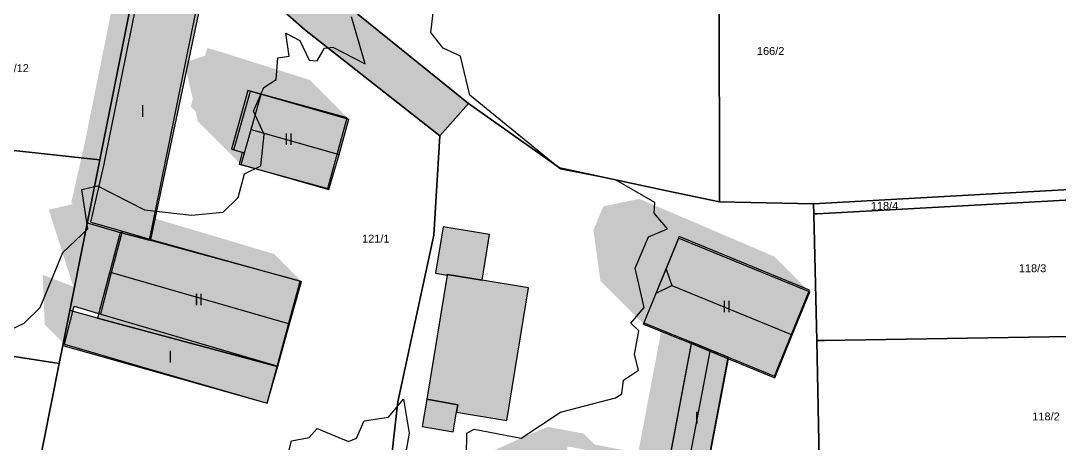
# Model space of a CAD drawing. Header units: millimetres. Extents: x 238 to 3518, y -74 to 2735.
# Drawn here: x 1613.8 to 1746, y 1210.9 to 1264.7 of the extents above; entities that cross this region are included whole.
import ezdxf
from ezdxf.enums import TextEntityAlignment as Align

# ---------------------------------------------------------------- set-up
doc = ezdxf.new("R2010")
doc.units = ezdxf.units.MM
for name, color, linetype in [('LP_Flurstueck_bez', 7, 'Continuous'), ('LP_Flurstuecke', 8, 'Continuous'), ('LP_Gebaeude_Dachaufsicht', 9, 'Continuous'), ('LP_Gebaeude_Dachschatten', 253, 'Continuous'), ('LP_Gebaeude_F', 254, 'Continuous'), ('LP_Gebaeude_Geschosszahl', 7, 'Continuous'), ('LP_Gebaeude_Schatten', 7, 'Continuous'), ('LP_Gebaeude_U', 7, 'Continuous'), ('LP_Topographie_Hoehenlinien', 8, 'Continuous'), ('LP_Verkehr_Strassen', 9, 'Continuous')]:
    doc.layers.add(name, color=color, linetype=linetype)
doc.styles.get("Standard").update_dxf_attribs({"font": 'arial.ttf'})

msp = doc.modelspace()

# ---------------------------------------------------------------- hatches: boundary and pattern name
at = {"layer": 'LP_Gebaeude_Dachschatten'}
for points in [[(1630.35, 1236.88), (1636.89, 1267.7), (1629, 1269.35), (1624.47, 1246.9), (1624.38, 1246.47), (1622.7, 1239.08), (1626.73, 1237.92)], [(1655.57, 1252.18), (1644.38, 1255.36), (1643.11, 1250.88), (1654.3, 1247.7)], [(1648.01, 1226.12), (1649.52, 1231.52), (1630.35, 1236.88), (1626.73, 1237.92), (1625.34, 1232.65)], [(1696.67, 1231.01), (1712.03, 1224.72), (1714.27, 1230.18), (1697.57, 1237.03), (1695.95, 1233.08)], [(1696.67, 1231.01), (1695.95, 1233.08), (1694.7, 1230.04)], [(1699.2, 1223.6), (1695.82, 1205.81), (1698.26, 1205.35), (1701.56, 1222.63)]]:
    msp.add_hatch(color=253, dxfattribs=at).paths.add_polyline_path(points)
at = {"layer": 'LP_Gebaeude_F'}
for points in [[(1622.24, 1239), (1626.43, 1237.77), (1630.17, 1236.76), (1636.44, 1267.7), (1628.28, 1269.34), (1623.83, 1247.01), (1623.74, 1246.57)], [(1640.61, 1248.35), (1641.98, 1247.97), (1641.57, 1246.46), (1652.86, 1243.36), (1655.34, 1252.34), (1642.67, 1255.83)], [(1666.59, 1232.56), (1668.06, 1232.31), (1668.08, 1232.41), (1672.53, 1231.68), (1673.48, 1237.49), (1667.58, 1238.48)], [(1623.56, 1226.86), (1646.42, 1220.69), (1649.36, 1231.57), (1630.17, 1236.76), (1626.43, 1237.77)], [(1693.11, 1226.26), (1699.18, 1223.78), (1703.86, 1221.86), (1709.75, 1219.45), (1714.24, 1230.42), (1697.6, 1237.23)], [(1665.48, 1216.51), (1669.42, 1215.8), (1669.26, 1214.86), (1675.66, 1213.81), (1678.44, 1230.71), (1672.53, 1231.68), (1668.08, 1232.41), (1668.06, 1232.31)], [(1619.12, 1223.37), (1645.15, 1216.01), (1646.42, 1220.69), (1623.56, 1226.86), (1620.01, 1227.82)], [(1695.82, 1205.99), (1700.68, 1205.07), (1703.86, 1221.86), (1699.18, 1223.78)], [(1664.91, 1213.03), (1668.85, 1212.38), (1669.26, 1214.86), (1669.42, 1215.8), (1665.48, 1216.51)]]:
    msp.add_hatch(color=254, dxfattribs=at).paths.add_polyline_path(points)
at = {"layer": 'LP_Gebaeude_Schatten'}
for points in [[(1626.5, 1271.85), (1632.89, 1271.7), (1636.89, 1267.7), (1629, 1269.35), (1624.47, 1246.9), (1624.38, 1246.47), (1622.7, 1239.08), (1626.73, 1237.92), (1625.34, 1232.65), (1623.96, 1227.37), (1620.57, 1228.36), (1619.33, 1223.52), (1616.83, 1226.02), (1616.57, 1232.36), (1620.46, 1230.87), (1617.34, 1240.65), (1620.4, 1241.37), (1620.2, 1241.58), (1621.88, 1248.97), (1621.97, 1249.4), (1626.5, 1271.85)], [(1637.53, 1261.24), (1638.88, 1260.86), (1650.57, 1257.18), (1655.57, 1252.18), (1644.38, 1255.36), (1643.03, 1255.74), (1640.91, 1248.28), (1642.26, 1247.9), (1641.83, 1246.4), (1636.33, 1251.9), (1636.05, 1253.14), (1635.41, 1253.78), (1635.68, 1254.74), (1634.88, 1258.22), (1635.16, 1259.57), (1637.26, 1260.29), (1637.53, 1261.24)], [(1686.7, 1238.04), (1687.95, 1241.08), (1692.57, 1242.03), (1709.77, 1234.68), (1714.27, 1230.18), (1697.57, 1237.03), (1695.95, 1233.08), (1694.7, 1230.04), (1693.09, 1226.1), (1687.59, 1231.6), (1686.7, 1238.04)], [(1649.52, 1231.52), (1630.35, 1236.88), (1630.91, 1239.52), (1646.02, 1235.02), (1649.52, 1231.52)], [(1692.39, 1209.66), (1693.12, 1213.5), (1695.33, 1225.18), (1699.2, 1223.6), (1695.82, 1205.81), (1687.52, 1207.38), (1687.95, 1209.65), (1683.43, 1210.51), (1683, 1208.23), (1681.66, 1201.12), (1680.32, 1194.02), (1676.82, 1197.52), (1673.16, 1209.62), (1679, 1212.23), (1680.93, 1213.01), (1685.45, 1212.15), (1686.86, 1210.75), (1691.82, 1209.81), (1692.39, 1209.66)]]:
    msp.add_hatch(color=7, dxfattribs=at).paths.add_polyline_path(points)
at = {"layer": 'LP_Verkehr_Strassen'}
msp.add_hatch(color=9, dxfattribs=at).paths.add_polyline_path([(1596.44, 1322.32), (1607.24, 1314.01), (1610.69, 1310.04), (1627.84, 1285.1), (1630.71, 1281.6), (1634.5, 1277.23), (1642.46, 1270.2), (1649.91, 1263.62), (1667.16, 1250.04), (1670.8, 1254.18), (1656.73, 1265.53), (1656.99, 1265.65), (1657.4, 1265.87), (1657.78, 1266.09), (1658.13, 1266.32), (1658.45, 1266.56), (1658.76, 1266.8), (1659.05, 1267.05), (1659.34, 1267.33), (1659.63, 1267.64), (1659.92, 1267.97), (1660.2, 1268.33), (1660.37, 1268.56), (1660.52, 1268.78), (1660.76, 1269.17), (1660.97, 1269.56), (1661.16, 1269.94), (1661.32, 1270.32), (1661.46, 1270.68), (1661.58, 1271.06), (1661.69, 1271.45), (1661.79, 1271.86), (1661.87, 1272.3), (1661.94, 1272.76), (1661.96, 1273.02), (1661.98, 1273.34), (1662, 1273.79), (1661.99, 1274.22), (1661.96, 1274.63), (1661.91, 1275.03), (1661.85, 1275.4), (1661.77, 1275.77), (1661.67, 1276.16), (1661.54, 1276.55), (1661.4, 1276.96), (1661.22, 1277.38), (1661.08, 1277.67), (1660.94, 1277.96), (1660.72, 1278.35), (1660.49, 1278.72), (1660.25, 1279.06), (1660.01, 1279.37), (1659.76, 1279.66), (1659.5, 1279.94), (1659.22, 1280.22), (1658.91, 1280.5), (1658.58, 1280.77), (1658.22, 1281.04), (1657.94, 1281.22), (1657.75, 1281.35), (1657.34, 1281.59), (1656.94, 1281.8), (1656.54, 1281.98), (1656.15, 1282.14), (1655.77, 1282.28), (1655.4, 1282.39), (1655.03, 1282.48), (1654.63, 1282.57), (1654.22, 1282.63), (1653.78, 1282.68), (1653.33, 1282.71), (1652.85, 1282.72), (1652.63, 1282.71), (1652.4, 1282.7), (1651.93, 1282.66), (1651.48, 1282.59), (1651.05, 1282.51), (1650.64, 1282.41), (1650.25, 1282.29), (1649.89, 1282.17), (1649.53, 1282.03), (1649.16, 1281.86), (1648.78, 1281.67), (1648.4, 1281.46), (1648.01, 1281.22), (1647.63, 1280.94), (1647.45, 1280.8), (1647.42, 1280.78), (1647.02, 1280.51), (1646.63, 1280.28), (1646.24, 1280.07), (1645.85, 1279.9), (1645.48, 1279.75), (1645.11, 1279.62), (1644.76, 1279.52), (1644.4, 1279.43), (1644.02, 1279.35), (1643.62, 1279.29), (1643.2, 1279.25), (1642.76, 1279.23), (1642.3, 1279.24), (1641.82, 1279.27), (1641.79, 1279.28), (1641.65, 1279.29), (1641.23, 1279.33), (1640.83, 1279.4), (1640.46, 1279.49), (1640.1, 1279.59), (1639.77, 1279.7), (1639.44, 1279.83), (1639.1, 1279.98), (1638.76, 1280.16), (1638.41, 1280.36), (1638.05, 1280.59), (1637.94, 1280.67), (1636.77, 1282.27), (1630.55, 1290.8), (1625.2, 1298.19), (1618.68, 1307.17), (1615.22, 1314.62), (1615.95, 1320.32), (1619.6, 1326.21)])

# ---------------------------------------------------------------- linework, layer by layer
at = {"layer": 'LP_Flurstuecke', "color": 8}
for points in [[(1596.44, 1322.32), (1607.24, 1314.01), (1610.69, 1310.04), (1627.84, 1285.1), (1630.71, 1281.6), (1634.5, 1277.23), (1642.46, 1270.2), (1649.91, 1263.62), (1667.16, 1250.04), (1670.8, 1254.18), (1656.73, 1265.53), (1637.94, 1280.67), (1636.77, 1282.27), (1630.55, 1290.8), (1625.2, 1298.19), (1618.68, 1307.17), (1615.22, 1314.62), (1615.95, 1320.32), (1619.6, 1326.21)], [(1614.55, 1200.38), (1623.58, 1198.94), (1659.49, 1195.26), (1661.29, 1211.72), (1661.79, 1216.21), (1664, 1226.43), (1666.38, 1237.41), (1667.16, 1250.04), (1649.91, 1263.62), (1642.46, 1270.2), (1634.5, 1277.23), (1630.71, 1281.6), (1630.5, 1280.54), (1628.28, 1269.34), (1623.83, 1247.01), (1623.74, 1246.57), (1620.01, 1227.82), (1619.12, 1223.37), (1618.67, 1221.07), (1614.74, 1201.36)], [(1598.8, 1249.72), (1621.85, 1247.23), (1623.83, 1247.01), (1628.28, 1269.34), (1602.21, 1271.57)], [(1702.71, 1268.49), (1702.77, 1241.65), (1714.72, 1241.42), (1750.39, 1243.38), (1749.12, 1266.62)], [(1658.7, 1186.68), (1675.19, 1185.28), (1716.88, 1181.72), (1716.48, 1184.87), (1715.83, 1189.92), (1715.58, 1202.56), (1715.14, 1223.98), (1714.77, 1240.12), (1714.72, 1241.42), (1702.77, 1241.65), (1696.07, 1243.07), (1682.4, 1245.98), (1670.8, 1254.18), (1667.16, 1250.04), (1666.38, 1237.41), (1664, 1226.43), (1661.79, 1216.21), (1661.29, 1211.72), (1659.49, 1195.26)], [(1594.91, 1224.78), (1618.67, 1221.07), (1619.12, 1223.37), (1620.01, 1227.82), (1623.74, 1246.57), (1623.83, 1247.01), (1621.85, 1247.23), (1598.8, 1249.72), (1597.98, 1244.51)], [(1714.72, 1241.42), (1714.77, 1240.12), (1715.19, 1240.14), (1745.3, 1241.78), (1750.46, 1242.07), (1750.39, 1243.38)], [(1714.77, 1240.12), (1715.14, 1223.98), (1716.14, 1224), (1762.96, 1224.76), (1768.91, 1224.85), (1773.98, 1224.94), (1773.82, 1243.34), (1773.52, 1243.33), (1766.69, 1242.96), (1760.66, 1242.63), (1750.46, 1242.07), (1745.3, 1241.78), (1715.19, 1240.14)], [(1568, 1214.52), (1592.23, 1207.15), (1614.55, 1200.38), (1614.74, 1201.36), (1618.67, 1221.07), (1594.91, 1224.78), (1570.22, 1228.64)], [(1715.14, 1223.98), (1715.58, 1202.56), (1774.15, 1207.21), (1774.07, 1215.3), (1773.98, 1224.94), (1768.91, 1224.85), (1762.96, 1224.76), (1716.14, 1224)]]:
    msp.add_lwpolyline(points, close=True, dxfattribs=at)
msp.add_lwpolyline([(1656.73, 1265.53), (1670.8, 1254.18), (1682.4, 1245.98), (1696.07, 1243.07), (1702.77, 1241.65), (1702.71, 1268.49)], dxfattribs=at)
at = {"layer": 'LP_Gebaeude_Dachaufsicht', "color": 9}
for p, q in [((1624.47, 1246.9, 76.42), (1629, 1269.35, 76.4)), ((1630.35, 1236.88, 77.81), (1636.89, 1267.7, 77.83)), ((1640.91, 1248.28, 80.68), (1643.03, 1255.74, 80.68)), ((1642.26, 1247.9, 80.68), (1644.38, 1255.36, 80.68)), ((1643.03, 1255.74, 80.68), (1644.38, 1255.36, 80.68)), ((1643.11, 1250.88, 84.66), (1644.38, 1255.36, 80.68)), ((1644.38, 1255.36, 80.68), (1655.57, 1252.18, 80.68)), ((1654.3, 1247.7, 84.66), (1655.57, 1252.18, 80.68)), ((1641.83, 1246.4, 80.68), (1643.11, 1250.88, 84.66)), ((1643.11, 1250.88, 84.66), (1654.3, 1247.7, 84.66)), ((1640.91, 1248.28, 80.68), (1642.26, 1247.9, 80.68)), ((1653.02, 1243.22, 80.68), (1654.3, 1247.7, 84.66)), ((1622.7, 1239.08, 76.4), (1624.38, 1246.47, 76.42)), ((1624.38, 1246.47, 76.42), (1624.47, 1246.9, 76.42)), ((1641.83, 1246.4, 80.68), (1653.02, 1243.22, 80.68)), ((1622.7, 1239.08, 76.4), (1626.73, 1237.92, 77.14)), ((1625.34, 1232.65, 84.01), (1626.73, 1237.92, 78.6)), ((1626.73, 1237.92, 77.14), (1630.35, 1236.88, 77.81)), ((1626.73, 1237.92, 78.6), (1630.35, 1236.88, 78.62)), ((1630.35, 1236.88, 78.62), (1649.52, 1231.52, 78.6)), ((1695.95, 1233.08, 84.79), (1697.57, 1237.03, 81.33)), ((1697.57, 1237.03, 81.33), (1714.27, 1230.18, 81.33)), ((1623.96, 1227.37, 78.6), (1625.34, 1232.65, 84.01)), ((1625.34, 1232.65, 84.01), (1648.01, 1226.12, 84.01)), ((1694.7, 1230.04, 84.79), (1695.95, 1233.08, 84.79)), ((1695.95, 1233.08, 84.79), (1696.67, 1231.01, 86.12)), ((1648.01, 1226.12, 84.01), (1649.52, 1231.52, 78.6)), ((1693.09, 1226.1, 81.33), (1694.7, 1230.04, 84.79)), ((1694.7, 1230.04, 84.79), (1696.67, 1231.01, 86.12)), ((1696.67, 1231.01, 86.12), (1712.03, 1224.72, 86.12)), ((1712.03, 1224.72, 86.12), (1714.27, 1230.18, 81.33)), ((1619.33, 1223.52, 76.72), (1620.57, 1228.36, 78.71)), ((1620.57, 1228.36, 78.71), (1623.96, 1227.37, 78.71)), ((1623.96, 1227.37, 78.71), (1646.5, 1220.72, 78.67)), ((1623.96, 1227.37, 78.6), (1646.5, 1220.72, 78.6)), ((1646.5, 1220.72, 78.6), (1648.01, 1226.12, 84.01)), ((1693.09, 1226.1, 81.33), (1699.2, 1223.6, 81.33)), ((1709.79, 1219.26, 81.33), (1712.03, 1224.72, 86.12)), ((1619.33, 1223.52, 76.72), (1630.05, 1220.4, 76.72)), ((1695.82, 1205.81, 79.5), (1699.2, 1223.6, 79.5)), ((1699.2, 1223.6, 79.5), (1701.56, 1222.63, 81.78)), ((1699.2, 1223.6, 81.33), (1703.92, 1221.66, 81.33)), ((1698.26, 1205.35, 81.78), (1701.56, 1222.63, 81.78)), ((1701.56, 1222.63, 81.78), (1703.92, 1221.66, 79.5)), ((1645.15, 1216.01, 76.72), (1646.5, 1220.72, 78.67)), ((1700.7, 1204.89, 79.5), (1703.92, 1221.66, 79.5)), ((1703.92, 1221.66, 81.33), (1709.79, 1219.26, 81.33)), ((1630.05, 1220.4, 76.72), (1645.15, 1216.01, 76.72))]:
    msp.add_line(p, q, dxfattribs=at)
at = {"layer": 'LP_Gebaeude_U', "color": 7}
for points in [[(1622.24, 1239), (1626.43, 1237.77), (1630.17, 1236.76), (1636.44, 1267.7), (1628.28, 1269.34), (1623.83, 1247.01), (1623.74, 1246.57)], [(1640.61, 1248.35), (1641.98, 1247.97), (1641.57, 1246.46), (1652.86, 1243.36), (1655.34, 1252.34), (1642.67, 1255.83)], [(1666.59, 1232.56), (1668.06, 1232.31), (1668.08, 1232.41), (1672.53, 1231.68), (1673.48, 1237.49), (1667.58, 1238.48)], [(1623.56, 1226.86), (1646.42, 1220.69), (1649.36, 1231.57), (1630.17, 1236.76), (1626.43, 1237.77)], [(1693.11, 1226.26), (1699.18, 1223.78), (1703.86, 1221.86), (1709.75, 1219.45), (1714.24, 1230.42), (1697.6, 1237.23)], [(1665.48, 1216.51), (1669.42, 1215.8), (1669.26, 1214.86), (1675.66, 1213.81), (1678.44, 1230.71), (1672.53, 1231.68), (1668.08, 1232.41), (1668.06, 1232.31)], [(1619.12, 1223.37), (1645.15, 1216.01), (1646.42, 1220.69), (1623.56, 1226.86), (1620.01, 1227.82)], [(1695.82, 1205.99), (1700.68, 1205.07), (1703.86, 1221.86), (1699.18, 1223.78)], [(1664.91, 1213.03), (1668.85, 1212.38), (1669.26, 1214.86), (1669.42, 1215.8), (1665.48, 1216.51)]]:
    msp.add_lwpolyline(points, close=True, dxfattribs=at)
at = {"layer": 'LP_Topographie_Hoehenlinien', "color": 8}
for points in [[(1670.52, 1209.32), (1670.6, 1212.22), (1671.52, 1212.7), (1677.52, 1211.56), (1682.52, 1214.89), (1689.52, 1216.7), (1690.32, 1217.22), (1690.52, 1218.96), (1692.46, 1220.22), (1691.92, 1222.22), (1692.47, 1225.22), (1691.47, 1226.22), (1693.18, 1228.22), (1692.03, 1233.22), (1693.72, 1237.22), (1696.12, 1238.22), (1694.45, 1240.22), (1694.52, 1241.59), (1689.52, 1244.45), (1682.52, 1245.8), (1670.95, 1255.22), (1669.79, 1260.22), (1667.57, 1261.22), (1666, 1263.22), (1667.17, 1273.22)], [(1607.9, 1223.22), (1614.21, 1226.22), (1616.24, 1228.22), (1619.14, 1235.22), (1622.33, 1238.22), (1621.53, 1243.23), (1623.53, 1243.7), (1629.53, 1240.62), (1635.53, 1239.95), (1639.53, 1240.35), (1641.46, 1242.22), (1642.27, 1245.22), (1644.33, 1246.22), (1644.78, 1250.22), (1643.42, 1253.22), (1644.74, 1256.22), (1646.28, 1257.22), (1646.53, 1259.98), (1647.97, 1260.22), (1647.53, 1263.13), (1649.33, 1262.22), (1650.52, 1259.71), (1651.52, 1259.59), (1652.46, 1261.22), (1653.52, 1261.36), (1657.64, 1259.22), (1655.91, 1265.22)], [(1644.74, 1197.22), (1648.25, 1211.22), (1650.52, 1211.64), (1651.52, 1212.79), (1655.52, 1211.13), (1656.52, 1211.58), (1657.52, 1213.77), (1660.62, 1214.22), (1662.52, 1216.51), (1663.25, 1212.22), (1662.19, 1206.22)]]:
    msp.add_lwpolyline(points, dxfattribs=at)

# ---------------------------------------------------------------- texts
at = {"layer": 'LP_Flurstueck_bez', "color": 7}
for s, p in [('166/2', (1709.27, 1260.86)), ('134/12', (1612.67, 1258.68)), ('118/4', (1723.77, 1241.14)), ('121/1', (1658.98, 1236.97)), ('118/3', (1742.63, 1233.2)), ('118/2', (1744.34, 1214.33))]:
    msp.add_text(s, height=1, dxfattribs=at).set_placement(p, align=Align.MIDDLE_CENTER)
at = {"layer": 'LP_Gebaeude_Geschosszahl', "color": 7}
for s, p in [('I', (1629.3, 1253.22)), ('II', (1647.89, 1249.63)), ('II', (1636.44, 1229.23)), ('II', (1703.67, 1228.34)), ('I', (1632.82, 1221.94)), ('I', (1699.86, 1214.18))]:
    msp.add_text(s, height=1.5, dxfattribs=at).set_placement(p, align=Align.MIDDLE_CENTER)

doc.saveas('drawing.dxf')
